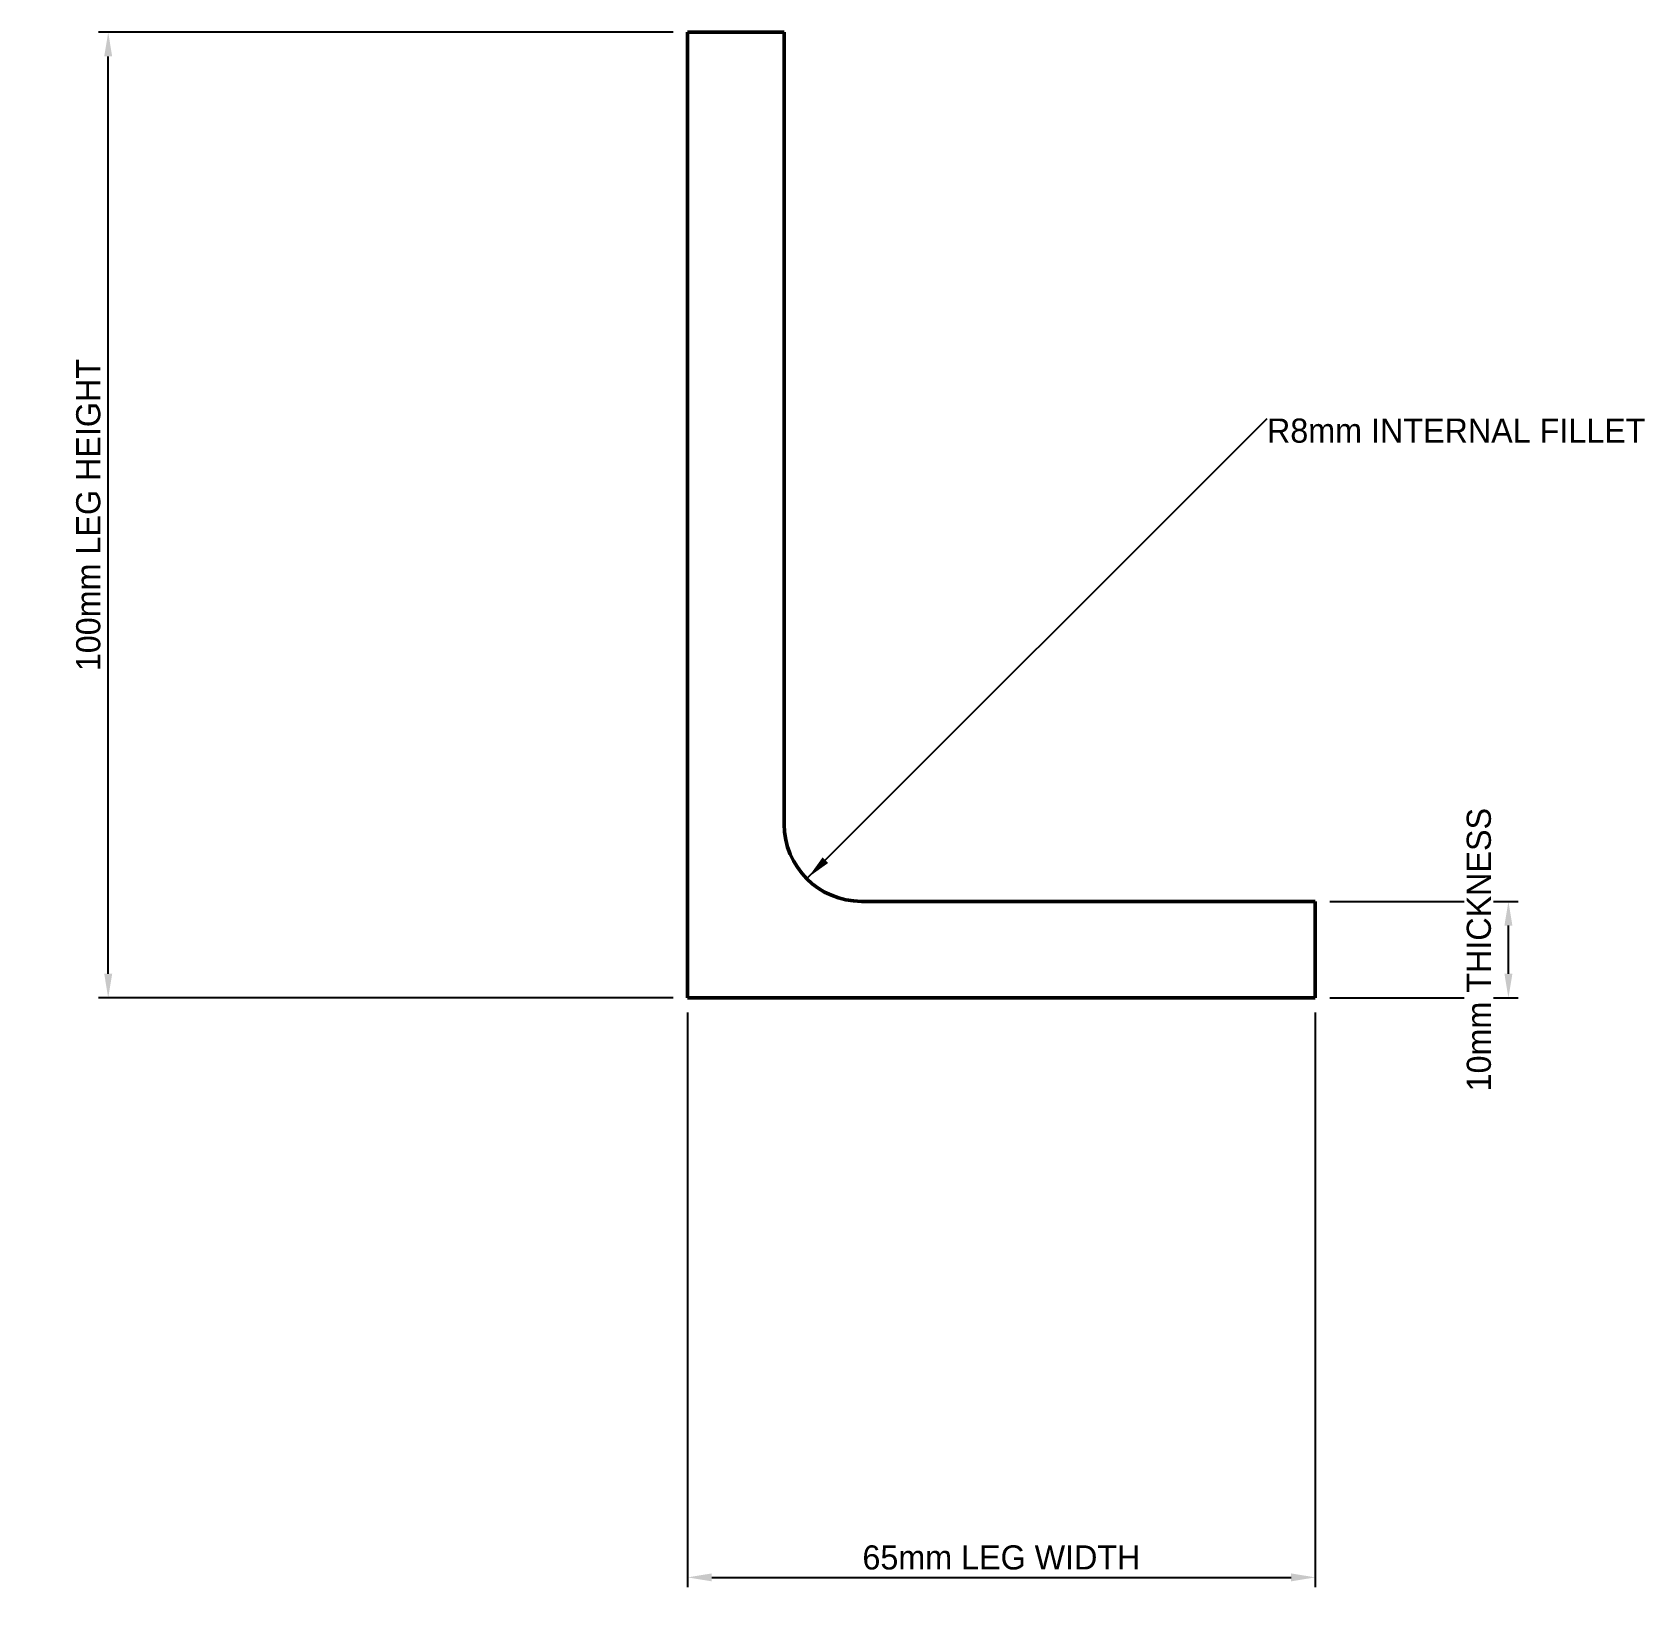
# Model space of a CAD drawing. Header units: metres. Extents: x 32 to 199, y 36 to 200.
import ezdxf

# ---------------------------------------------------------------- set-up
doc = ezdxf.new("R2010")
doc.units = ezdxf.units.M
doc.layers.add('DIMENSIONS', color=7, linetype='Continuous', lineweight=25)
doc.layers.add('GEOMETRY', color=7, linetype='Continuous', lineweight=50)
doc.dimstyles.new('ENGINEERING_STYLE', dxfattribs={"dimtxt": 2.5, "dimasz": 2.5, "dimexe": 1, "dimexo": 1.5, "dimgap": 0.8, "dimtad": 1, "dimcen": 2.5, "dimazin": 3, "dimtfac": 1, "dimtmove": 0, "dimatfit": 3, "dimtfill": 1})

msp = doc.modelspace()

# ---------------------------------------------------------------- linework, layer by layer
at = {"layer": 'GEOMETRY'}
for p, q in [((100, 100), (100, 200)), ((100, 200), (110, 200)), ((110, 200), (110, 118)), ((118, 110), (165, 110)), ((165, 110), (165, 100)), ((165, 100), (100, 100))]:
    msp.add_line(p, q, dxfattribs=at)
msp.add_arc((118, 118), 8, 180, 270, dxfattribs=at)

# ---------------------------------------------------------------- texts
at = {"layer": 'DIMENSIONS', "insert": (160, 160), "char_height": 2.5, "attachment_point": 1}
msp.add_mtext('R8mm INTERNAL FILLET', dxfattribs=at)

# ---------------------------------------------------------------- leaders
at = {"layer": 'DIMENSIONS'}
msp.add_leader([(112.5, 112.5), (160, 160)], dimstyle='ENGINEERING_STYLE', dxfattribs=at)

# ---------------------------------------------------------------- next in the draw order: dimensions: what is measured, and where the dimension line sits
msp.add_linear_dim(base=(100, 40), p1=(100, 100), p2=(165, 100), text='65mm LEG WIDTH', dimstyle='ENGINEERING_STYLE', dxfattribs=at).render()

# ---------------------------------------------------------------- next in the draw order: dimensions: what is measured, and where the dimension line sits
for base, p1, p2, text in [((40, 100), (100, 100), (100, 200), '100mm LEG HEIGHT'), ((185, 100), (165, 100), (165, 110), '10mm THICKNESS')]:
    msp.add_linear_dim(base=base, p1=p1, p2=p2, angle=90, text=text, dimstyle='ENGINEERING_STYLE', dxfattribs=at).render()

doc.saveas('drawing.dxf')
